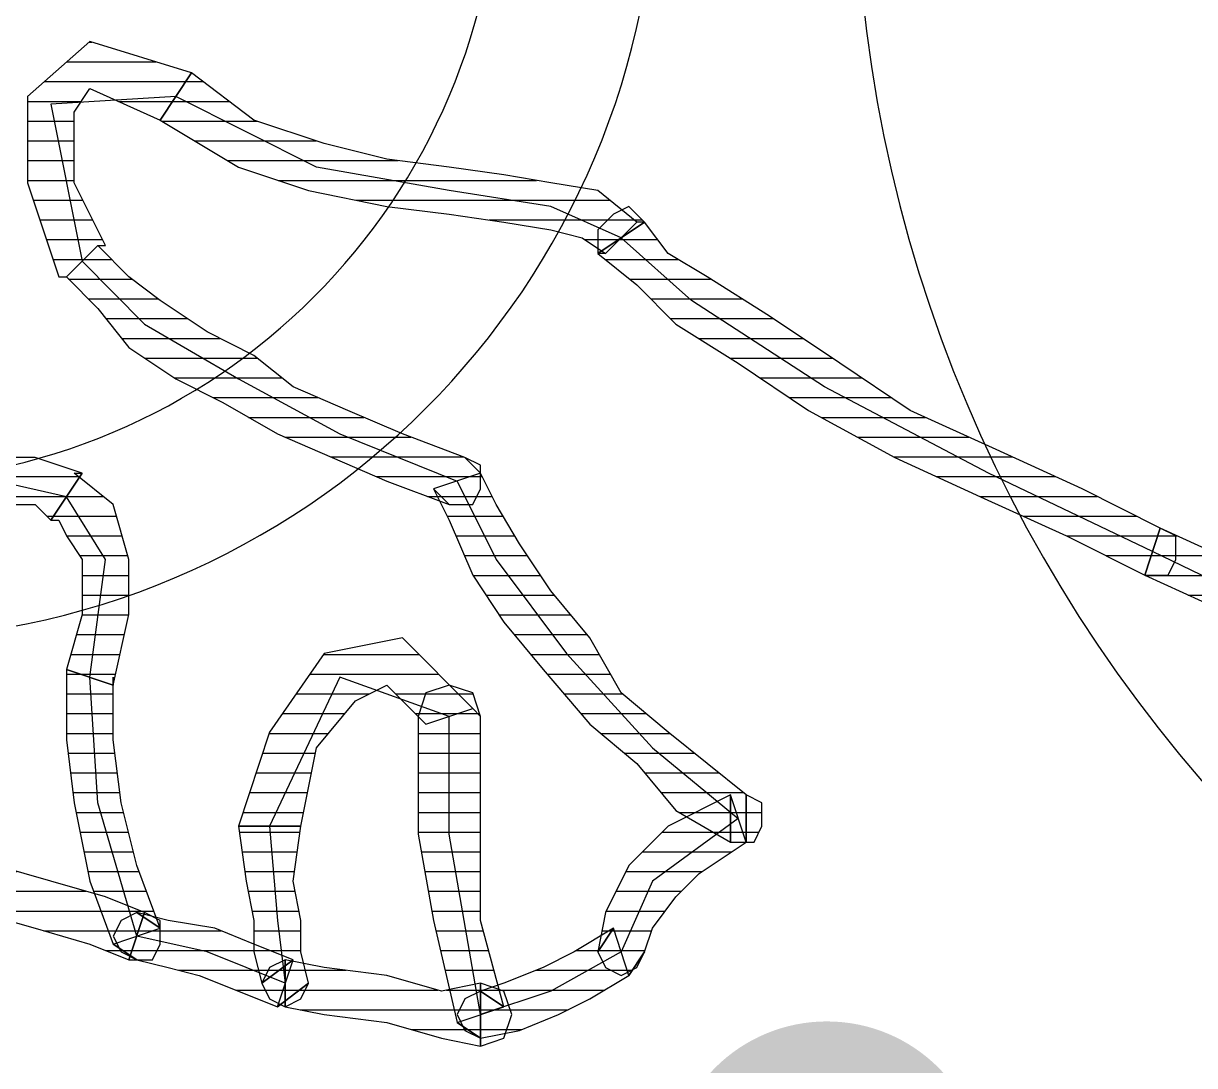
# Model space of a CAD drawing. Header units: millimetres. Extents: x 33350 to 35310, y -217097 to -211540.
# Drawn here: x 34414.41 to 34421.82, y -213996.63 to -213990.04 of the extents above; entities that cross this region are included whole.
import ezdxf

# ---------------------------------------------------------------- set-up
doc = ezdxf.new("R2010")
doc.units = ezdxf.units.MM
doc.header["$LTSCALE"] = 60
doc.header["$MEASUREMENT"] = 0
doc.layers.add('OC-Tretuar', color=70, linetype='Continuous')
pattern_1 = [(360, (-5108.51305, -673.59423), (1e-16, 0.125), [25])]

# ---------------------------------------------------------------- blocks, each defined once
blk = doc.blocks.new('bardaklık ünitesi-60x70x85-140')
at = {"layer": 'OC-Tretuar'}
h = blk.add_hatch(color=7, dxfattribs=at)
h.dxf.hatch_style = 1
h.paths.add_polyline_path([(466200.3338, -82665.4336, 0.414214), (466201.3338, -82666.4336), (466255.3338, -82666.4336, 0.414214), (466256.3338, -82665.4336, 0.414218), (466255.3337, -82664.4336), (466201.3337, -82664.4336, 0.414209)])
h.paths.add_polyline_path([(466200.3338, -82657.4336, 0.414218), (466201.3338, -82658.4336), (466255.3338, -82658.4336, 0.414209), (466256.3338, -82657.4336, 0.414214), (466255.3338, -82656.4336), (466201.3338, -82656.4336, 0.414214)])
h.paths.add_polyline_path([(466200.3338, -82649.4336, 0.414214), (466201.3338, -82650.4336), (466255.3338, -82650.4336, 0.414214), (466256.3338, -82649.4336, 0.414214), (466255.3338, -82648.4336), (466201.3338, -82648.4336, 0.414214)])
h.paths.add_polyline_path([(466200.3338, -82641.4336, 0.414214), (466201.3338, -82642.4336), (466255.3338, -82642.4336, 0.414214), (466256.3338, -82641.4336, 0.414214), (466255.3338, -82640.4336), (466201.3338, -82640.4336, 0.414214)])
h.paths.add_polyline_path([(466200.3338, -82633.4336, 0.414214), (466201.3338, -82634.4336), (466255.3338, -82634.4336, 0.414214), (466256.3338, -82633.4336, 0.414214), (466255.3338, -82632.4336), (466201.3338, -82632.4336, 0.414214)])
blk = doc.blocks.new('by')
at = {"ltscale": 30}
h = blk.add_hatch(dxfattribs=at)
h.set_pattern_fill('DC_LINES', color=256, scale=0.1, style=0)
h.set_pattern_definition(pattern_1)
edge = h.paths.add_edge_path(flags=0)
edge.add_line((6361.57, 2243.4343), (6361.8171, 2243.484))
edge.add_line((6361.8171, 2243.484), (6362.2136, 2243.5337))
edge.add_line((6362.2136, 2243.5337), (6362.5593, 2243.6331))
edge.add_line((6362.5593, 2243.6331), (6362.8064, 2243.6827))
edge.add_line((6362.8064, 2243.6827), (6362.8064, 2243.2854))
edge.add_line((6362.8064, 2243.2854), (6362.5593, 2243.335))
edge.add_line((6362.5593, 2243.335), (6362.2136, 2243.2356))
edge.add_line((6362.2136, 2243.2356), (6361.8171, 2243.186))
edge.add_line((6361.8171, 2243.186), (6361.57, 2243.1362))
h = blk.add_hatch(dxfattribs=at)
h.set_pattern_fill('DC_LINES', color=256, scale=0.1, style=0)
h.set_pattern_definition(pattern_1)
edge = h.paths.add_edge_path(flags=0)
edge.add_line((6362.6579, 2243.5337), (6362.8064, 2243.6331))
edge.add_line((6362.8064, 2243.6331), (6363.0544, 2243.5833))
edge.add_line((6363.0544, 2243.5833), (6363.3015, 2243.484))
edge.add_line((6363.3015, 2243.484), (6363.4997, 2243.3847))
edge.add_line((6363.4997, 2243.3847), (6363.7468, 2243.2356))
edge.add_line((6363.7468, 2243.2356), (6363.6482, 2242.9376))
edge.add_line((6363.6482, 2242.9376), (6363.4001, 2243.0866))
edge.add_line((6363.4001, 2243.0866), (6363.2029, 2243.186))
edge.add_line((6363.2029, 2243.186), (6362.9548, 2243.2854))
edge.add_line((6362.9548, 2243.2854), (6362.8064, 2243.335))
edge.add_line((6362.8064, 2243.335), (6362.9548, 2243.4343))
edge.add_line((6362.9548, 2243.4343), (6362.8064, 2243.335))
edge.add_line((6362.8064, 2243.335), (6362.7077, 2243.3847))
edge.add_line((6362.7077, 2243.3847), (6362.6579, 2243.484))
edge.add_line((6362.6579, 2243.484), (6362.7077, 2243.5833))
edge.add_line((6362.7077, 2243.5833), (6362.8064, 2243.6331))
h = blk.add_hatch(dxfattribs=at)
h.set_pattern_fill('DC_LINES', color=256, scale=0.1, style=0)
h.set_pattern_definition(pattern_1)
edge = h.paths.add_edge_path(flags=0)
edge.add_line((6362.4607, 2241.6461), (6362.4109, 2241.5964))
edge.add_line((6362.4109, 2241.5964), (6362.4109, 2241.8944))
edge.add_line((6362.4109, 2241.8944), (6362.4109, 2242.3415))
edge.add_line((6362.4109, 2242.3415), (6362.5095, 2242.888))
edge.add_line((6362.5095, 2242.888), (6362.6579, 2243.5337))
edge.add_line((6362.6579, 2243.5337), (6362.9548, 2243.4343))
edge.add_line((6362.9548, 2243.4343), (6362.8064, 2242.888))
edge.add_line((6362.8064, 2242.888), (6362.8064, 2242.3415))
edge.add_line((6362.8064, 2242.3415), (6362.8064, 2241.8944))
edge.add_line((6362.8064, 2241.8944), (6362.8064, 2241.5964))
edge.add_line((6362.8064, 2241.5964), (6362.7575, 2241.5468))
edge.add_line((6362.7575, 2241.5468), (6362.8064, 2241.5964))
edge.add_line((6362.8064, 2241.5964), (6362.7575, 2241.4473))
edge.add_line((6362.7575, 2241.4473), (6362.6091, 2241.3977))
edge.add_line((6362.6091, 2241.3977), (6362.4607, 2241.4473))
edge.add_line((6362.4607, 2241.4473), (6362.4109, 2241.5964))
h = blk.add_hatch(dxfattribs=at)
h.set_pattern_fill('DC_LINES', color=256, scale=0.1, style=0)
h.set_pattern_definition(pattern_1)
edge = h.paths.add_edge_path(flags=0)
edge.add_line((6360.4812, 2243.0369), (6360.6296, 2243.1362))
edge.add_line((6360.6296, 2243.1362), (6360.8279, 2243.186))
edge.add_line((6360.8279, 2243.186), (6361.0261, 2243.2356))
edge.add_line((6361.0261, 2243.2356), (6361.2732, 2243.335))
edge.add_line((6361.2732, 2243.335), (6361.5202, 2243.4343))
edge.add_line((6361.5202, 2243.4343), (6361.6198, 2243.1362))
edge.add_line((6361.6198, 2243.1362), (6361.3718, 2243.0369))
edge.add_line((6361.3718, 2243.0369), (6361.1247, 2242.9376))
edge.add_line((6361.1247, 2242.9376), (6360.8279, 2242.888))
edge.add_line((6360.8279, 2242.888), (6360.6296, 2242.8383))
edge.add_line((6360.6296, 2242.8383), (6360.778, 2242.9376))
edge.add_line((6360.778, 2242.9376), (6360.6296, 2242.8383))
edge.add_line((6360.6296, 2242.8383), (6360.531, 2242.888))
edge.add_line((6360.531, 2242.888), (6360.4812, 2242.9873))
edge.add_line((6360.4812, 2242.9873), (6360.531, 2243.0866))
edge.add_line((6360.531, 2243.0866), (6360.6296, 2243.1362))
h = blk.add_hatch(dxfattribs=at)
h.set_pattern_fill('DC_LINES', color=256, scale=0.1, style=0)
h.set_pattern_definition(pattern_1)
edge = h.paths.add_edge_path(flags=0)
edge.add_line((6361.5202, 2243.4343), (6361.7185, 2243.2854))
edge.add_line((6361.7185, 2243.2854), (6361.6687, 2243.0866))
edge.add_line((6361.6687, 2243.0866), (6361.6687, 2242.888))
edge.add_line((6361.6687, 2242.888), (6361.6198, 2242.6395))
edge.add_line((6361.6198, 2242.6395), (6361.6687, 2242.2918))
edge.add_line((6361.6687, 2242.2918), (6361.2732, 2242.2918))
edge.add_line((6361.2732, 2242.2918), (6361.323, 2242.6395))
edge.add_line((6361.323, 2242.6395), (6361.3718, 2242.888))
edge.add_line((6361.3718, 2242.888), (6361.3718, 2243.0866))
edge.add_line((6361.3718, 2243.0866), (6361.4216, 2243.2854))
edge.add_line((6361.4216, 2243.2854), (6361.6198, 2243.1362))
edge.add_line((6361.6198, 2243.1362), (6361.4216, 2243.2854))
edge.add_line((6361.4216, 2243.2854), (6361.4714, 2243.3847))
edge.add_line((6361.4714, 2243.3847), (6361.57, 2243.4343))
edge.add_line((6361.57, 2243.4343), (6361.6687, 2243.3847))
edge.add_line((6361.6687, 2243.3847), (6361.7185, 2243.2854))
h = blk.add_hatch(dxfattribs=at)
h.set_pattern_fill('DC_LINES', color=256, scale=0.1, style=0)
h.set_pattern_definition(pattern_1)
edge = h.paths.add_edge_path(flags=0)
edge.add_line((6363.7468, 2243.2356), (6363.8454, 2243.0866))
edge.add_line((6363.8454, 2243.0866), (6363.8952, 2242.9376))
edge.add_line((6363.8952, 2242.9376), (6364.0437, 2242.7389))
edge.add_line((6364.0437, 2242.7389), (6364.1921, 2242.5899))
edge.add_line((6364.1921, 2242.5899), (6364.489, 2242.3912))
edge.add_line((6364.489, 2242.3912), (6364.3904, 2242.0932))
edge.add_line((6364.3904, 2242.0932), (6363.9939, 2242.2918))
edge.add_line((6363.9939, 2242.2918), (6363.7468, 2242.5402))
edge.add_line((6363.7468, 2242.5402), (6363.5984, 2242.8383))
edge.add_line((6363.5984, 2242.8383), (6363.5486, 2243.0866))
edge.add_line((6363.5486, 2243.0866), (6363.6482, 2242.9376))
edge.add_line((6363.6482, 2242.9376), (6363.5486, 2243.0866))
edge.add_line((6363.5486, 2243.0866), (6363.5984, 2243.186))
edge.add_line((6363.5984, 2243.186), (6363.697, 2243.2356))
edge.add_line((6363.697, 2243.2356), (6363.7966, 2243.186))
edge.add_line((6363.7966, 2243.186), (6363.8454, 2243.0866))
h = blk.add_hatch(dxfattribs=at)
h.set_pattern_fill('DC_LINES', color=256, scale=0.1, style=0)
h.set_pattern_definition(pattern_1)
edge = h.paths.add_edge_path(flags=0)
edge.add_line((6367.0124, 2240.7023), (6367.5564, 2240.9506))
edge.add_line((6367.5564, 2240.9506), (6368.2488, 2241.2984))
edge.add_line((6368.2488, 2241.2984), (6368.9421, 2241.6958))
edge.add_line((6368.9421, 2241.6958), (6369.6345, 2242.0932))
edge.add_line((6369.6345, 2242.0932), (6370.278, 2242.4906))
edge.add_line((6370.278, 2242.4906), (6370.8708, 2242.8383))
edge.add_line((6370.8708, 2242.8383), (6371.3161, 2243.0866))
edge.add_line((6371.3161, 2243.0866), (6371.5642, 2243.2854))
edge.add_line((6371.5642, 2243.2854), (6371.7614, 2242.9873))
edge.add_line((6371.7614, 2242.9873), (6371.5144, 2242.7885))
edge.add_line((6371.5144, 2242.7885), (6370.9704, 2242.5402))
edge.add_line((6370.9704, 2242.5402), (6370.4753, 2242.1925))
edge.add_line((6370.4753, 2242.1925), (6369.7331, 2241.7951))
edge.add_line((6369.7331, 2241.7951), (6369.0407, 2241.3977))
edge.add_line((6369.0407, 2241.3977), (6368.3484, 2241.0003))
edge.add_line((6368.3484, 2241.0003), (6367.655, 2240.6526))
edge.add_line((6367.655, 2240.6526), (6367.1111, 2240.4043))
h = blk.add_hatch(dxfattribs=at)
h.set_pattern_fill('DC_LINES', color=256, scale=0.1, style=0)
h.set_pattern_definition(pattern_1)
edge = h.paths.add_edge_path(flags=0)
edge.add_line((6360.6794, 2242.8383), (6360.4323, 2242.7389))
edge.add_line((6360.4323, 2242.7389), (6360.0857, 2242.6395))
edge.add_line((6360.0857, 2242.6395), (6359.739, 2242.5402))
edge.add_line((6359.739, 2242.5402), (6359.2937, 2242.4409))
edge.add_line((6359.2937, 2242.4409), (6358.8982, 2242.3415))
edge.add_line((6358.8982, 2242.3415), (6358.5525, 2242.2918))
edge.add_line((6358.5525, 2242.2918), (6358.2058, 2242.2422))
edge.add_line((6358.2058, 2242.2422), (6357.9089, 2242.1925))
edge.add_line((6357.9089, 2242.1925), (6357.9089, 2242.5899))
edge.add_line((6357.9089, 2242.5899), (6358.2058, 2242.5402))
edge.add_line((6358.2058, 2242.5402), (6358.5525, 2242.5899))
edge.add_line((6358.5525, 2242.5899), (6358.8982, 2242.6395))
edge.add_line((6358.8982, 2242.6395), (6359.2937, 2242.7389))
edge.add_line((6359.2937, 2242.7389), (6359.6404, 2242.8383))
edge.add_line((6359.6404, 2242.8383), (6359.987, 2242.9376))
edge.add_line((6359.987, 2242.9376), (6360.3327, 2243.0369))
edge.add_line((6360.3327, 2243.0369), (6360.5808, 2243.1362))
h = blk.add_hatch(dxfattribs=at)
h.set_pattern_fill('DC_LINES', color=256, scale=0.1, style=0)
h.set_pattern_definition(pattern_1)
edge = h.paths.add_edge_path(flags=0)
edge.add_line((6360.1843, 2241.2984), (6360.1843, 2241.348))
edge.add_line((6360.1843, 2241.348), (6360.1843, 2241.7454))
edge.add_line((6360.1843, 2241.7454), (6360.2341, 2242.1428))
edge.add_line((6360.2341, 2242.1428), (6360.3327, 2242.6395))
edge.add_line((6360.3327, 2242.6395), (6360.4812, 2243.0369))
edge.add_line((6360.4812, 2243.0369), (6360.778, 2242.9376))
edge.add_line((6360.778, 2242.9376), (6360.6296, 2242.5402))
edge.add_line((6360.6296, 2242.5402), (6360.531, 2242.1428))
edge.add_line((6360.531, 2242.1428), (6360.4812, 2241.7454))
edge.add_line((6360.4812, 2241.7454), (6360.4812, 2241.348))
edge.add_line((6360.4812, 2241.348), (6360.4812, 2241.3977))
h = blk.add_hatch(dxfattribs=at)
h.set_pattern_fill('DC_LINES', color=256, scale=0.1, style=0)
h.set_pattern_definition(pattern_1)
edge = h.paths.add_edge_path(flags=0)
edge.add_line((6364.489, 2242.3912), (6364.489, 2242.0932))
edge.add_line((6364.489, 2242.0932), (6364.2419, 2241.8944))
edge.add_line((6364.2419, 2241.8944), (6363.9939, 2241.6958))
edge.add_line((6363.9939, 2241.6958), (6363.697, 2241.4473))
edge.add_line((6363.697, 2241.4473), (6363.4997, 2241.0997))
edge.add_line((6363.4997, 2241.0997), (6363.2517, 2240.8016))
edge.add_line((6363.2517, 2240.8016), (6363.0544, 2240.5036))
edge.add_line((6363.0544, 2240.5036), (6362.906, 2240.2552))
edge.add_line((6362.906, 2240.2552), (6362.8064, 2240.0565))
edge.add_line((6362.8064, 2240.0565), (6362.5095, 2240.1558))
edge.add_line((6362.5095, 2240.1558), (6362.6091, 2240.3546))
edge.add_line((6362.6091, 2240.3546), (6362.7575, 2240.7023))
edge.add_line((6362.7575, 2240.7023), (6362.9548, 2241.0003))
edge.add_line((6362.9548, 2241.0003), (6363.2029, 2241.2984))
edge.add_line((6363.2029, 2241.2984), (6363.4997, 2241.6461))
edge.add_line((6363.4997, 2241.6461), (6363.7966, 2241.8944))
edge.add_line((6363.7966, 2241.8944), (6364.0437, 2242.1925))
edge.add_line((6364.0437, 2242.1925), (6364.3904, 2242.3912))
edge.add_line((6364.3904, 2242.3912), (6364.3904, 2242.0932))
edge.add_line((6364.3904, 2242.0932), (6364.3904, 2242.3912))
edge.add_line((6364.3904, 2242.3912), (6364.5388, 2242.3912))
edge.add_line((6364.5388, 2242.3912), (6364.5876, 2242.2918))
edge.add_line((6364.5876, 2242.2918), (6364.5876, 2242.1428))
edge.add_line((6364.5876, 2242.1428), (6364.489, 2242.0932))
h = blk.add_hatch(dxfattribs=at)
h.set_pattern_fill('DC_LINES', color=256, scale=0.1, style=0)
h.set_pattern_definition(pattern_1)
edge = h.paths.add_edge_path(flags=0)
edge.add_line((6361.6687, 2242.2918), (6361.7683, 2241.7951))
edge.add_line((6361.7683, 2241.7951), (6362.0154, 2241.497))
edge.add_line((6362.0154, 2241.497), (6362.2136, 2241.3977))
edge.add_line((6362.2136, 2241.3977), (6362.4607, 2241.6461))
edge.add_line((6362.4607, 2241.6461), (6362.7575, 2241.5468))
edge.add_line((6362.7575, 2241.5468), (6362.3122, 2241.0997))
edge.add_line((6362.3122, 2241.0997), (6361.8171, 2241.199))
edge.add_line((6361.8171, 2241.199), (6361.4714, 2241.6958))
edge.add_line((6361.4714, 2241.6958), (6361.2732, 2242.2918))
h = blk.add_hatch(dxfattribs=at)
h.set_pattern_fill('DC_LINES', color=256, scale=0.1, style=0)
h.set_pattern_definition(pattern_1)
edge = h.paths.add_edge_path(flags=0)
edge.add_line((6360.0857, 2240.3546), (6360.1355, 2240.3546))
edge.add_line((6360.1355, 2240.3546), (6360.1843, 2240.4539))
edge.add_line((6360.1843, 2240.4539), (6360.2839, 2240.6029))
edge.add_line((6360.2839, 2240.6029), (6360.2839, 2240.9506))
edge.add_line((6360.2839, 2240.9506), (6360.1843, 2241.2984))
edge.add_line((6360.1843, 2241.2984), (6360.4812, 2241.3977))
edge.add_line((6360.4812, 2241.3977), (6360.5808, 2240.9506))
edge.add_line((6360.5808, 2240.9506), (6360.5808, 2240.6029))
edge.add_line((6360.5808, 2240.6029), (6360.4812, 2240.2552))
edge.add_line((6360.4812, 2240.2552), (6360.2341, 2240.0565))
edge.add_line((6360.2341, 2240.0565), (6360.2839, 2240.0565))
h = blk.add_hatch(dxfattribs=at)
h.set_pattern_fill('DC_LINES', color=256, scale=0.1, style=0)
h.set_pattern_definition(pattern_1)
edge = h.paths.add_edge_path(flags=0)
edge.add_line((6363.5984, 2238.6656), (6363.5486, 2238.6656))
edge.add_line((6363.5486, 2238.6656), (6363.7966, 2238.8643))
edge.add_line((6363.7966, 2238.8643), (6364.0437, 2239.1127))
edge.add_line((6364.0437, 2239.1127), (6364.4392, 2239.361))
edge.add_line((6364.4392, 2239.361), (6364.8845, 2239.6591))
edge.add_line((6364.8845, 2239.6591), (6365.4294, 2239.9572))
edge.add_line((6365.4294, 2239.9572), (6365.9734, 2240.2055))
edge.add_line((6365.9734, 2240.2055), (6366.5173, 2240.4539))
edge.add_line((6366.5173, 2240.4539), (6367.0124, 2240.7023))
edge.add_line((6367.0124, 2240.7023), (6367.1111, 2240.4043))
edge.add_line((6367.1111, 2240.4043), (6366.6169, 2240.1558))
edge.add_line((6366.6169, 2240.1558), (6366.072, 2239.9075))
edge.add_line((6366.072, 2239.9075), (6365.528, 2239.6591))
edge.add_line((6365.528, 2239.6591), (6365.0827, 2239.361))
edge.add_line((6365.0827, 2239.361), (6364.6374, 2239.063))
edge.add_line((6364.6374, 2239.063), (6364.2419, 2238.8147))
edge.add_line((6364.2419, 2238.8147), (6363.9939, 2238.6656))
edge.add_line((6363.9939, 2238.6656), (6363.8454, 2238.4669))
edge.add_line((6363.8454, 2238.4669), (6363.7966, 2238.4669))
h = blk.add_hatch(dxfattribs=at)
h.set_pattern_fill('DC_LINES', color=256, scale=0.1, style=0)
h.set_pattern_definition(pattern_1)
edge = h.paths.add_edge_path(flags=0)
edge.add_line((6367.1111, 2240.4043), (6366.6169, 2240.1558))
edge.add_line((6366.6169, 2240.1558), (6366.072, 2239.9075))
edge.add_line((6366.072, 2239.9075), (6365.528, 2239.6591))
edge.add_line((6365.528, 2239.6591), (6365.0827, 2239.361))
edge.add_line((6365.0827, 2239.361), (6364.6374, 2239.063))
edge.add_line((6364.6374, 2239.063), (6364.2419, 2238.8147))
edge.add_line((6364.2419, 2238.8147), (6363.9939, 2238.6656))
edge.add_line((6363.9939, 2238.6656), (6363.8454, 2238.4669))
edge.add_line((6363.8454, 2238.4669), (6363.5486, 2238.6656))
edge.add_line((6363.5486, 2238.6656), (6363.7966, 2238.8643))
edge.add_line((6363.7966, 2238.8643), (6364.0437, 2239.1127))
edge.add_line((6364.0437, 2239.1127), (6364.4392, 2239.361))
edge.add_line((6364.4392, 2239.361), (6364.8845, 2239.6591))
edge.add_line((6364.8845, 2239.6591), (6365.4294, 2239.9572))
edge.add_line((6365.4294, 2239.9572), (6365.9734, 2240.2055))
edge.add_line((6365.9734, 2240.2055), (6366.5173, 2240.4539))
edge.add_line((6366.5173, 2240.4539), (6367.0124, 2240.7023))
h = blk.add_hatch(dxfattribs=at)
h.set_pattern_fill('DC_LINES', color=256, scale=0.1, style=0)
h.set_pattern_definition(pattern_1)
edge = h.paths.add_edge_path(flags=0)
edge.add_line((6359.4421, 2240.5036), (6359.5905, 2240.3546))
edge.add_line((6359.5905, 2240.3546), (6359.739, 2240.2552))
edge.add_line((6359.739, 2240.2552), (6359.987, 2240.2552))
edge.add_line((6359.987, 2240.2552), (6360.0857, 2240.3546))
edge.add_line((6360.0857, 2240.3546), (6360.2839, 2240.0565))
edge.add_line((6360.2839, 2240.0565), (6359.987, 2239.9572))
edge.add_line((6359.987, 2239.9572), (6359.739, 2239.9572))
edge.add_line((6359.739, 2239.9572), (6359.3933, 2240.0565))
edge.add_line((6359.3933, 2240.0565), (6359.1452, 2240.4043))
h = blk.add_hatch(dxfattribs=at)
h.set_pattern_fill('DC_LINES', color=256, scale=0.1, style=0)
h.set_pattern_definition(pattern_1)
edge = h.paths.add_edge_path(flags=0)
edge.add_line((6362.8064, 2240.0565), (6362.7077, 2239.9572))
edge.add_line((6362.7077, 2239.9572), (6362.3122, 2239.8081))
edge.add_line((6362.3122, 2239.8081), (6361.9655, 2239.6591))
edge.add_line((6361.9655, 2239.6591), (6361.6198, 2239.5101))
edge.add_line((6361.6198, 2239.5101), (6361.3718, 2239.3114))
edge.add_line((6361.3718, 2239.3114), (6361.0749, 2239.1624))
edge.add_line((6361.0749, 2239.1624), (6360.778, 2238.9637))
edge.add_line((6360.778, 2238.9637), (6360.5808, 2238.8147))
edge.add_line((6360.5808, 2238.8147), (6360.3825, 2238.616))
edge.add_line((6360.3825, 2238.616), (6360.1843, 2238.8147))
edge.add_line((6360.1843, 2238.8147), (6360.3825, 2239.0133))
edge.add_line((6360.3825, 2239.0133), (6360.5808, 2239.2617))
edge.add_line((6360.5808, 2239.2617), (6360.8777, 2239.4604))
edge.add_line((6360.8777, 2239.4604), (6361.1745, 2239.6095))
edge.add_line((6361.1745, 2239.6095), (6361.5202, 2239.8081))
edge.add_line((6361.5202, 2239.8081), (6361.8669, 2239.9572))
edge.add_line((6361.8669, 2239.9572), (6362.2136, 2240.1062))
edge.add_line((6362.2136, 2240.1062), (6362.6091, 2240.2552))
edge.add_line((6362.6091, 2240.2552), (6362.5095, 2240.1558))
edge.add_line((6362.5095, 2240.1558), (6362.6091, 2240.2552))
edge.add_line((6362.6091, 2240.2552), (6362.7575, 2240.2552))
edge.add_line((6362.7575, 2240.2552), (6362.8064, 2240.1558))
edge.add_line((6362.8064, 2240.1558), (6362.8064, 2240.0069))
edge.add_line((6362.8064, 2240.0069), (6362.7077, 2239.9572))
h = blk.add_hatch(dxfattribs=at)
h.set_pattern_fill('DC_LINES', color=256, scale=0.1, style=0)
h.set_pattern_definition(pattern_1)
edge = h.paths.add_edge_path(flags=0)
edge.add_line((6360.3825, 2238.616), (6360.4323, 2238.616))
edge.add_line((6360.4323, 2238.616), (6360.2341, 2238.2185))
edge.add_line((6360.2341, 2238.2185), (6360.2341, 2237.7714))
edge.add_line((6360.2341, 2237.7714), (6360.3327, 2237.6225))
edge.add_line((6360.3327, 2237.6225), (6360.778, 2237.8212))
edge.add_line((6360.778, 2237.8212), (6360.9763, 2237.5231))
edge.add_line((6360.9763, 2237.5231), (6360.3327, 2237.3244))
edge.add_line((6360.3327, 2237.3244), (6359.9372, 2237.6722))
edge.add_line((6359.9372, 2237.6722), (6359.9372, 2238.2185))
edge.add_line((6359.9372, 2238.2185), (6360.1355, 2238.8147))
edge.add_line((6360.1355, 2238.8147), (6360.1843, 2238.8147))
h = blk.add_hatch(dxfattribs=at)
h.set_pattern_fill('DC_LINES', color=256, scale=0.1, style=0)
h.set_pattern_definition(pattern_1)
edge = h.paths.add_edge_path(flags=0)
edge.add_line((6360.778, 2237.8212), (6361.2732, 2238.1192))
edge.add_line((6361.2732, 2238.1192), (6361.7185, 2238.2682))
edge.add_line((6361.7185, 2238.2682), (6362.2136, 2238.3676))
edge.add_line((6362.2136, 2238.3676), (6362.6091, 2238.4173))
edge.add_line((6362.6091, 2238.4173), (6362.9548, 2238.4669))
edge.add_line((6362.9548, 2238.4669), (6363.2517, 2238.5166))
edge.add_line((6363.2517, 2238.5166), (6363.4499, 2238.5662))
edge.add_line((6363.4499, 2238.5662), (6363.5984, 2238.6656))
edge.add_line((6363.5984, 2238.6656), (6363.7966, 2238.4669))
edge.add_line((6363.7966, 2238.4669), (6363.5486, 2238.2682))
edge.add_line((6363.5486, 2238.2682), (6363.2517, 2238.2185))
edge.add_line((6363.2517, 2238.2185), (6362.9548, 2238.1689))
edge.add_line((6362.9548, 2238.1689), (6362.6091, 2238.1192))
edge.add_line((6362.6091, 2238.1192), (6362.2136, 2238.0695))
edge.add_line((6362.2136, 2238.0695), (6361.8171, 2237.9702))
edge.add_line((6361.8171, 2237.9702), (6361.3718, 2237.8212))
edge.add_line((6361.3718, 2237.8212), (6360.9763, 2237.5231))
h = blk.add_hatch(dxfattribs=at)
h.set_pattern_fill('DC_LINES', color=256, scale=0.1, style=0)
h.set_pattern_definition(pattern_1)
edge = h.paths.add_edge_path(flags=0)
edge.add_line((6363.8454, 2238.4669), (6363.7468, 2238.3676))
edge.add_line((6363.7468, 2238.3676), (6363.6482, 2238.4173))
edge.add_line((6363.6482, 2238.4173), (6363.5486, 2238.5166))
edge.add_line((6363.5486, 2238.5166), (6363.5486, 2238.6656))
for p, q in [((6362.5593, 2243.6331, -4.5045), (6362.8064, 2243.6827, -4.5045)), ((6362.8064, 2243.6827, -4.5045), (6362.8064, 2243.2854, -4.5045)), ((6362.8064, 2243.6827, -4.5045), (6362.9548, 2243.6331, -4.5045)), ((6362.8064, 2243.2854, -4.5045), (6362.8064, 2243.6827, -4.5045)), ((6362.8064, 2243.6827, -4.5045), (6362.8064, 2243.6827, -4.5045)), ((6362.2136, 2243.5337, -4.5045), (6362.5593, 2243.6331, -4.5045)), ((6362.6579, 2243.5337, -4.5045), (6362.8064, 2243.6331, -4.5045)), ((6362.8064, 2243.6331, -4.5045), (6362.6579, 2243.5337, -4.5045)), ((6362.7077, 2243.5833, -4.5045), (6362.8064, 2243.6331, -4.5045)), ((6362.8064, 2243.6331, -4.5045), (6363.0544, 2243.5833, -4.5045)), ((6362.9548, 2243.6331, -4.5045), (6363.0046, 2243.484, -4.5045)), ((6361.8171, 2243.484, -4.5045), (6362.2136, 2243.5337, -4.5045)), ((6362.5095, 2242.888, -4.5045), (6362.6579, 2243.5337, -4.5045)), ((6362.6579, 2243.484, -4.5045), (6362.7077, 2243.5833, -4.5045)), ((6362.6579, 2243.5337, -4.5045), (6362.9548, 2243.4343, -4.5045)), ((6362.6579, 2243.5337, -4.5045), (6362.6579, 2243.5337, -4.5045)), ((6363.0544, 2243.5833, -4.5045), (6363.3015, 2243.484, -4.5045)), ((6361.57, 2243.4343, -4.5045), (6361.8171, 2243.484, -4.5045)), ((6362.8064, 2243.484, -4.5045), (6362.6091, 2242.3415, -4.5045)), ((6362.7077, 2243.3847, -4.5045), (6362.6579, 2243.484, -4.5045)), ((6363.2517, 2243.335, -4.5045), (6362.8064, 2243.484, -4.5045)), ((6363.0046, 2243.484, -4.5045), (6362.9548, 2243.335, -4.5045)), ((6363.3015, 2243.484, -4.5045), (6363.4997, 2243.3847, -4.5045)), ((6361.2732, 2243.335, -4.5045), (6361.5202, 2243.4343, -4.5045)), ((6361.4216, 2243.2854, -4.5045), (6361.4714, 2243.3847, -4.5045)), ((6361.4216, 2243.2854, -4.5045), (6361.4714, 2243.3847, -4.5045)), ((6361.4714, 2243.3847, -4.5045), (6361.57, 2243.4343, -4.5045)), ((6361.4714, 2243.3847, -4.5045), (6361.57, 2243.4343, -4.5045)), ((6361.5202, 2243.4343, -4.5045), (6361.7185, 2243.2854, -4.5045)), ((6361.7185, 2243.2854, -4.5045), (6361.5202, 2243.4343, -4.5045)), ((6361.5202, 2243.4343, -4.5045), (6361.5202, 2243.4343, -4.5045)), ((6361.5202, 2243.4343, -4.5045), (6361.6198, 2243.1362, -4.5045)), ((6361.57, 2243.4343, -4.5045), (6361.6687, 2243.3847, -4.5045)), ((6361.57, 2243.1362, -4.5045), (6361.57, 2243.4343, -4.5045)), ((6361.57, 2243.4343, -4.5045), (6361.57, 2243.4343, -4.5045)), ((6361.57, 2243.4343, -4.5045), (6361.57, 2243.1362, -4.5045)), ((6361.6687, 2243.3847, -4.5045), (6361.7185, 2243.2854, -4.5045)), ((6362.8064, 2243.335, -4.5045), (6362.7077, 2243.3847, -4.5045)), ((6362.9548, 2243.4343, -4.5045), (6362.8064, 2242.888, -4.5045)), ((6362.8064, 2243.335, -4.5045), (6362.9548, 2243.4343, -4.5045)), ((6362.9548, 2243.4343, -4.5045), (6362.8064, 2243.335, -4.5045)), ((6363.4997, 2243.3847, -4.5045), (6363.7468, 2243.2356, -4.5045)), ((6361.0261, 2243.2356, -4.5045), (6361.2732, 2243.335, -4.5045)), ((6362.5593, 2243.335, -4.5045), (6362.2136, 2243.2356, -4.5045)), ((6362.8064, 2243.2854, -4.5045), (6362.5593, 2243.335, -4.5045)), ((6362.9548, 2243.2854, -4.5045), (6362.8064, 2243.335, -4.5045)), ((6362.9548, 2243.335, -4.5045), (6362.8064, 2243.2854, -4.5045)), ((6363.697, 2243.0866, -4.5045), (6363.2517, 2243.335, -4.5045)), ((6360.8279, 2243.186, -4.5045), (6361.0261, 2243.2356, -4.5045)), ((6361.57, 2243.2854, -4.5045), (6361.0749, 2243.0866, -4.5045)), ((6361.3718, 2243.0866, -4.5045), (6361.4216, 2243.2854, -4.5045)), ((6361.4216, 2243.2854, -4.5045), (6361.6198, 2243.1362, -4.5045)), ((6361.6198, 2243.1362, -4.5045), (6361.4216, 2243.2854, -4.5045)), ((6361.4714, 2243.186, -4.5045), (6361.4216, 2243.2854, -4.5045)), ((6361.5202, 2242.888, -4.5045), (6361.57, 2243.2854, -4.5045)), ((6361.57, 2243.2854, -4.5045), (6361.57, 2243.2854, -4.5045)), ((6361.7185, 2243.2854, -4.5045), (6361.6687, 2243.0866, -4.5045)), ((6362.2136, 2243.2356, -4.5045), (6361.8171, 2243.186, -4.5045)), ((6363.2029, 2243.186, -4.5045), (6362.9548, 2243.2854, -4.5045)), ((6363.5984, 2243.186, -4.5045), (6363.697, 2243.2356, -4.5045)), ((6363.7468, 2243.2356, -4.5045), (6363.6482, 2242.9376, -4.5045)), ((6363.697, 2243.2356, -4.5045), (6363.7966, 2243.186, -4.5045)), ((6363.7468, 2243.2356, -4.5045), (6363.8454, 2243.0866, -4.5045)), ((6363.8454, 2243.0866, -4.5045), (6363.7468, 2243.2356, -4.5045)), ((6363.7468, 2243.2356, -4.5045), (6363.7468, 2243.2356, -4.5045)), ((6360.6296, 2243.1362, -4.5045), (6360.8279, 2243.186, -4.5045)), ((6361.57, 2243.1362, -4.5045), (6361.4714, 2243.186, -4.5045)), ((6361.8171, 2243.186, -4.5045), (6361.57, 2243.1362, -4.5045)), ((6363.4001, 2243.0866, -4.5045), (6363.2029, 2243.186, -4.5045)), ((6363.5486, 2243.0866, -4.5045), (6363.5984, 2243.186, -4.5045)), ((6363.7966, 2243.186, -4.5045), (6363.8454, 2243.0866, -4.5045)), ((6360.3327, 2243.0369, -4.5045), (6360.5808, 2243.1362, -4.5045)), ((6360.4812, 2243.0369, -4.5045), (6360.6296, 2243.1362, -4.5045)), ((6360.6296, 2243.1362, -4.5045), (6360.4812, 2243.0369, -4.5045)), ((6360.4812, 2242.9873, -4.5045), (6360.531, 2243.0866, -4.5045)), ((6360.531, 2243.0866, -4.5045), (6360.6296, 2243.1362, -4.5045)), ((6360.5808, 2243.1362, -4.5045), (6360.7292, 2243.1362, -4.5045)), ((6360.6794, 2242.8383, -4.5045), (6360.5808, 2243.1362, -4.5045)), ((6360.5808, 2243.1362, -4.5045), (6360.5808, 2243.1362, -4.5045)), ((6360.5808, 2243.1362, -4.5045), (6360.6794, 2242.8383, -4.5045)), ((6361.0749, 2243.0866, -4.5045), (6360.6296, 2242.9873, -4.5045)), ((6360.7292, 2243.1362, -4.5045), (6360.778, 2243.0369, -4.5045)), ((6361.6198, 2243.1362, -4.5045), (6361.3718, 2243.0369, -4.5045)), ((6361.3718, 2242.888, -4.5045), (6361.3718, 2243.0866, -4.5045)), ((6361.57, 2243.1362, -4.5045), (6361.57, 2243.1362, -4.5045)), ((6361.6687, 2243.0866, -4.5045), (6361.6687, 2242.888, -4.5045)), ((6363.6482, 2242.9376, -4.5045), (6363.4001, 2243.0866, -4.5045)), ((6363.5984, 2242.8383, -4.5045), (6363.5486, 2243.0866, -4.5045)), ((6363.5486, 2243.0866, -4.5045), (6363.6482, 2242.9376, -4.5045)), ((6363.6482, 2242.9376, -4.5045), (6363.5486, 2243.0866, -4.5045)), ((6363.8952, 2242.6395, -4.5045), (6363.697, 2243.0866, -4.5045)), ((6363.8454, 2243.0866, -4.5045), (6363.8952, 2242.9376, -4.5045)), ((6359.987, 2242.9376, -4.5045), (6360.3327, 2243.0369, -4.5045)), ((6360.3327, 2242.6395, -4.5045), (6360.4812, 2243.0369, -4.5045)), ((6360.4812, 2243.0369, -4.5045), (6360.778, 2242.9376, -4.5045)), ((6360.4812, 2243.0369, -4.5045), (6360.4812, 2243.0369, -4.5045)), ((6360.778, 2243.0369, -4.5045), (6360.778, 2242.888, -4.5045)), ((6361.3718, 2243.0369, -4.5045), (6361.1247, 2242.9376, -4.5045)), ((6359.6404, 2242.8383, -4.5045), (6359.987, 2242.9376, -4.5045)), ((6360.6296, 2242.9873, -4.5045), (6360.3825, 2242.1428, -4.5045)), ((6360.531, 2242.888, -4.5045), (6360.4812, 2242.9873, -4.5045)), ((6360.778, 2242.9376, -4.5045), (6360.6296, 2242.5402, -4.5045)), ((6360.6296, 2242.8383, -4.5045), (6360.778, 2242.9376, -4.5045)), ((6360.778, 2242.9376, -4.5045), (6360.6296, 2242.8383, -4.5045)), ((6361.1247, 2242.9376, -4.5045), (6360.8279, 2242.888, -4.5045)), ((6363.8952, 2242.9376, -4.5045), (6364.0437, 2242.7389, -4.5045)), ((6360.6296, 2242.8383, -4.5045), (6360.531, 2242.888, -4.5045)), ((6360.8279, 2242.888, -4.5045), (6360.6296, 2242.8383, -4.5045)), ((6360.778, 2242.888, -4.5045), (6360.6794, 2242.8383, -4.5045)), ((6361.323, 2242.6395, -4.5045), (6361.3718, 2242.888, -4.5045)), ((6361.4714, 2242.2918, -4.5045), (6361.5202, 2242.888, -4.5045)), ((6361.6687, 2242.888, -4.5045), (6361.6198, 2242.6395, -4.5045)), ((6362.4109, 2242.3415, -4.5045), (6362.5095, 2242.888, -4.5045)), ((6362.8064, 2242.888, -4.5045), (6362.8064, 2242.3415, -4.5045)), ((6360.6794, 2242.8383, -4.5045), (6360.4323, 2242.7389, -4.5045)), ((6360.6794, 2242.8383, -4.5045), (6360.6794, 2242.8383, -4.5045)), ((6363.7468, 2242.5402, -4.5045), (6363.5984, 2242.8383, -4.5045)), ((6360.4323, 2242.7389, -4.5045), (6360.0857, 2242.6395, -4.5045)), ((6364.0437, 2242.7389, -4.5045), (6364.1921, 2242.5899, -4.5045)), ((6360.0857, 2242.6395, -4.5045), (6359.739, 2242.5402, -4.5045)), ((6360.2341, 2242.1428, -4.5045), (6360.3327, 2242.6395, -4.5045)), ((6361.2732, 2242.2918, -4.5045), (6361.323, 2242.6395, -4.5045)), ((6361.6198, 2242.6395, -4.5045), (6361.6687, 2242.2918, -4.5045)), ((6364.4392, 2242.2422, -4.5045), (6363.8952, 2242.6395, -4.5045)), ((6364.1921, 2242.5899, -4.5045), (6364.489, 2242.3912, -4.5045)), ((6360.6296, 2242.5402, -4.5045), (6360.531, 2242.1428, -4.5045)), ((6363.9939, 2242.2918, -4.5045), (6363.7468, 2242.5402, -4.5045)), ((6362.4109, 2241.8944, -4.5045), (6362.4109, 2242.3415, -4.5045)), ((6362.6091, 2242.3415, -4.5045), (6362.6091, 2241.5964, -4.5045)), ((6362.8064, 2242.3415, -4.5045), (6362.8064, 2241.8944, -4.5045)), ((6364.0437, 2242.1925, -4.5045), (6364.3904, 2242.3912, -4.5045)), ((6364.3904, 2242.3912, -4.5045), (6364.3904, 2242.0932, -4.5045)), ((6364.3904, 2242.0932, -4.5045), (6364.3904, 2242.3912, -4.5045)), ((6364.3904, 2242.3912, -4.5045), (6364.5388, 2242.3912, -4.5045)), ((6364.489, 2242.3912, -4.5045), (6364.3904, 2242.0932, -4.5045)), ((6364.489, 2242.3912, -4.5045), (6364.489, 2242.0932, -4.5045)), ((6364.489, 2242.0932, -4.5045), (6364.489, 2242.3912, -4.5045)), ((6364.489, 2242.3912, -4.5045), (6364.489, 2242.3912, -4.5045)), ((6364.5388, 2242.3912, -4.5045), (6364.5876, 2242.2918, -4.5045)), ((6361.4714, 2241.6958, -4.5045), (6361.2732, 2242.2918, -4.5045)), ((6361.2732, 2242.2918, -4.5045), (6361.2732, 2242.2918, -4.5045)), ((6361.2732, 2242.2918, -4.5045), (6361.6687, 2242.2918, -4.5045)), ((6361.6687, 2242.2918, -4.5045), (6361.2732, 2242.2918, -4.5045)), ((6361.9167, 2241.348, -4.5045), (6361.4714, 2242.2918, -4.5045)), ((6361.6687, 2242.2918, -4.5045), (6361.6687, 2242.2918, -4.5045)), ((6361.6687, 2242.2918, -4.5045), (6361.7683, 2241.7951, -4.5045)), ((6361.6687, 2242.2918, -4.5045), (6361.6687, 2242.2918, -4.5045)), ((6364.3904, 2242.0932, -4.5045), (6363.9939, 2242.2918, -4.5045)), ((6364.5876, 2242.2918, -4.5045), (6364.5876, 2242.1428, -4.5045)), ((6363.8952, 2241.7951, -4.5045), (6364.4392, 2242.2422, -4.5045)), ((6360.1843, 2241.7454, -4.5045), (6360.2341, 2242.1428, -4.5045)), ((6360.3825, 2242.1428, -4.5045), (6360.3327, 2241.348, -4.5045)), ((6360.531, 2242.1428, -4.5045), (6360.4812, 2241.7454, -4.5045)), ((6363.7966, 2241.8944, -4.5045), (6364.0437, 2242.1925, -4.5045)), ((6364.5876, 2242.1428, -4.5045), (6364.489, 2242.0932, -4.5045)), ((6364.489, 2242.0932, -4.5045), (6364.2419, 2241.8944, -4.5045)), ((6362.4109, 2241.5964, -4.5045), (6362.4109, 2241.8944, -4.5045)), ((6362.8064, 2241.8944, -4.5045), (6362.8064, 2241.5964, -4.5045)), ((6363.4997, 2241.6461, -4.5045), (6363.7966, 2241.8944, -4.5045)), ((6364.2419, 2241.8944, -4.5045), (6363.9939, 2241.6958, -4.5045)), ((6361.7683, 2241.7951, -4.5045), (6362.0154, 2241.497, -4.5045)), ((6363.3513, 2241.199, -4.5045), (6363.8952, 2241.7951, -4.5045)), ((6360.1843, 2241.348, -4.5045), (6360.1843, 2241.7454, -4.5045)), ((6360.4812, 2241.7454, -4.5045), (6360.4812, 2241.348, -4.5045)), ((6361.8171, 2241.199, -4.5045), (6361.4714, 2241.6958, -4.5045)), ((6363.9939, 2241.6958, -4.5045), (6363.697, 2241.4473, -4.5045)), ((6362.2136, 2241.3977, -4.5045), (6362.4607, 2241.6461, -4.5045)), ((6362.4607, 2241.6461, -4.5045), (6362.4109, 2241.5964, -4.5045)), ((6362.4109, 2241.5964, -4.5045), (6362.4607, 2241.6461, -4.5045)), ((6362.4607, 2241.6461, -4.5045), (6362.7575, 2241.5468, -4.5045)), ((6362.4607, 2241.6461, -4.5045), (6362.4607, 2241.6461, -4.5045)), ((6363.2029, 2241.2984, -4.5045), (6363.4997, 2241.6461, -4.5045)), ((6362.6091, 2241.5964, -4.5045), (6361.9167, 2241.348, -4.5045)), ((6362.7575, 2241.5468, -4.5045), (6362.3122, 2241.0997, -4.5045)), ((6362.4607, 2241.4473, -4.5045), (6362.4109, 2241.5964, -4.5045)), ((6362.8064, 2241.5964, -4.5045), (6362.7575, 2241.5468, -4.5045)), ((6362.7575, 2241.5468, -4.5045), (6362.8064, 2241.5964, -4.5045)), ((6362.8064, 2241.5964, -4.5045), (6362.7575, 2241.4473, -4.5045)), ((6362.0154, 2241.497, -4.5045), (6362.2136, 2241.3977, -4.5045)), ((6360.4812, 2241.3977, -4.5045), (6360.1843, 2241.2984, -4.5045)), ((6360.1843, 2241.2984, -4.5045), (6360.4812, 2241.3977, -4.5045)), ((6360.4812, 2241.348, -4.5045), (6360.4812, 2241.3977, -4.5045)), ((6360.4812, 2241.3977, -4.5045), (6360.5808, 2240.9506, -4.5045)), ((6362.6091, 2241.3977, -4.5045), (6362.4607, 2241.4473, -4.5045)), ((6362.7575, 2241.4473, -4.5045), (6362.6091, 2241.3977, -4.5045)), ((6363.697, 2241.4473, -4.5045), (6363.4997, 2241.0997, -4.5045)), ((6360.1843, 2241.2984, -4.5045), (6360.1843, 2241.348, -4.5045)), ((6360.3327, 2241.348, -4.5045), (6360.4323, 2240.6029, -4.5045)), ((6360.1843, 2241.2984, -4.5045), (6360.1843, 2241.2984, -4.5045)), ((6360.2839, 2240.9506, -4.5045), (6360.1843, 2241.2984, -4.5045)), ((6362.9548, 2241.0003, -4.5045), (6363.2029, 2241.2984, -4.5045)), ((6362.3122, 2241.0997, -4.5045), (6361.8171, 2241.199, -4.5045)), ((6362.906, 2240.6029, -4.5045), (6363.3513, 2241.199, -4.5045)), ((6363.4997, 2241.0997, -4.5045), (6363.2517, 2240.8016, -4.5045)), ((6368.2986, 2241.1494, -4.5045), (6367.0613, 2240.5532, -4.5045)), ((6360.2839, 2240.6029, -4.5045), (6360.2839, 2240.9506, -4.5045)), ((6360.5808, 2240.9506, -4.5045), (6360.5808, 2240.6029, -4.5045)), ((6362.7575, 2240.7023, -4.5045), (6362.9548, 2241.0003, -4.5045)), ((6367.0124, 2240.7023, -4.5045), (6367.5564, 2240.9506, -4.5045)), ((6363.2517, 2240.8016, -4.5045), (6363.0544, 2240.5036, -4.5045)), ((6362.6091, 2240.3546, -4.5045), (6362.7575, 2240.7023, -4.5045)), ((6366.5173, 2240.4539, -4.5045), (6367.0124, 2240.7023, -4.5045)), ((6366.5173, 2240.4539, -4.5045), (6367.0124, 2240.7023, -4.5045)), ((6367.0124, 2240.7023, -4.5045), (6367.1111, 2240.4043, -4.5045)), ((6367.0124, 2240.7023, -4.5045), (6367.1111, 2240.4043, -4.5045)), ((6367.0124, 2240.7023, -4.5045), (6367.0124, 2240.7023, -4.5045)), ((6367.1111, 2240.4043, -4.5045), (6367.0124, 2240.7023, -4.5045)), ((6367.0124, 2240.7023, -4.5045), (6367.0124, 2240.7023, -4.5045)), ((6367.0124, 2240.7023, -4.5045), (6367.1609, 2240.7023, -4.5045)), ((6367.1111, 2240.4043, -4.5045), (6367.0124, 2240.7023, -4.5045)), ((6367.0124, 2240.7023, -4.5045), (6367.0124, 2240.7023, -4.5045)), ((6367.655, 2240.6526, -4.5045), (6367.1111, 2240.4043, -4.5045)), ((6367.1609, 2240.7023, -4.5045), (6367.2097, 2240.6029, -4.5045)), ((6360.1843, 2240.4539, -4.5045), (6360.2839, 2240.6029, -4.5045)), ((6360.4323, 2240.6029, -4.5045), (6360.1843, 2240.2055, -4.5045)), ((6360.5808, 2240.6029, -4.5045), (6360.4812, 2240.2552, -4.5045)), ((6362.6579, 2240.1062, -4.5045), (6362.906, 2240.6029, -4.5045)), ((6367.2097, 2240.6029, -4.5045), (6367.2097, 2240.4539, -4.5045)), ((6363.0544, 2240.5036, -4.5045), (6362.906, 2240.2552, -4.5045)), ((6367.0613, 2240.5532, -4.5045), (6366.0232, 2240.0565, -4.5045)), ((6360.1355, 2240.3546, -4.5045), (6360.1843, 2240.4539, -4.5045)), ((6365.9734, 2240.2055, -4.5045), (6366.5173, 2240.4539, -4.5045)), ((6365.9734, 2240.2055, -4.5045), (6366.5173, 2240.4539, -4.5045)), ((6367.2097, 2240.4539, -4.5045), (6367.1111, 2240.4043, -4.5045)), ((6359.987, 2240.2552, -4.5045), (6360.0857, 2240.3546, -4.5045)), ((6360.0857, 2240.3546, -4.5045), (6360.1355, 2240.3546, -4.5045)), ((6360.2839, 2240.0565, -4.5045), (6360.0857, 2240.3546, -4.5045)), ((6360.0857, 2240.3546, -4.5045), (6360.0857, 2240.3546, -4.5045)), ((6360.0857, 2240.3546, -4.5045), (6360.2839, 2240.0565, -4.5045)), ((6362.5095, 2240.1558, -4.5045), (6362.6091, 2240.3546, -4.5045)), ((6367.1111, 2240.4043, -4.5045), (6366.6169, 2240.1558, -4.5045)), ((6367.1111, 2240.4043, -4.5045), (6366.6169, 2240.1558, -4.5045)), ((6367.1111, 2240.4043, -4.5045), (6367.1111, 2240.4043, -4.5045)), ((6367.1111, 2240.4043, -4.5045), (6367.1111, 2240.4043, -4.5045)), ((6359.739, 2240.2552, -4.5045), (6359.987, 2240.2552, -4.5045)), ((6360.1843, 2240.2055, -4.5045), (6359.739, 2240.1062, -4.5045)), ((6360.4812, 2240.2552, -4.5045), (6360.2341, 2240.0565, -4.5045)), ((6362.2136, 2240.1062, -4.5045), (6362.6091, 2240.2552, -4.5045)), ((6362.6091, 2240.2552, -4.5045), (6362.5095, 2240.1558, -4.5045)), ((6362.5095, 2240.1558, -4.5045), (6362.6091, 2240.2552, -4.5045)), ((6362.6091, 2240.2552, -4.5045), (6362.7575, 2240.2552, -4.5045)), ((6362.7575, 2240.2552, -4.5045), (6362.8064, 2240.1558, -4.5045)), ((6362.906, 2240.2552, -4.5045), (6362.8064, 2240.0565, -4.5045)), ((6365.4294, 2239.9572, -4.5045), (6365.9734, 2240.2055, -4.5045)), ((6365.4294, 2239.9572, -4.5045), (6365.9734, 2240.2055, -4.5045)), ((6362.8064, 2240.0565, -4.5045), (6362.5095, 2240.1558, -4.5045)), ((6362.8064, 2240.1558, -4.5045), (6362.8064, 2240.0069, -4.5045)), ((6366.6169, 2240.1558, -4.5045), (6366.072, 2239.9075, -4.5045)), ((6366.6169, 2240.1558, -4.5045), (6366.072, 2239.9075, -4.5045)), ((6360.2839, 2240.0565, -4.5045), (6359.987, 2239.9572, -4.5045)), ((6360.2341, 2240.0565, -4.5045), (6360.2839, 2240.0565, -4.5045)), ((6361.8669, 2239.9572, -4.5045), (6362.2136, 2240.1062, -4.5045)), ((6361.9167, 2239.8081, -4.5045), (6362.6579, 2240.1062, -4.5045)), ((6362.8064, 2240.0565, -4.5045), (6362.7077, 2239.9572, -4.5045)), ((6362.7077, 2239.9572, -4.5045), (6362.8064, 2240.0565, -4.5045)), ((6362.8064, 2240.0565, -4.5045), (6362.8064, 2240.0565, -4.5045)), ((6366.0232, 2240.0565, -4.5045), (6364.9841, 2239.5101, -4.5045)), ((6362.8064, 2240.0069, -4.5045), (6362.7077, 2239.9572, -4.5045)), ((6359.987, 2239.9572, -4.5045), (6359.739, 2239.9572, -4.5045)), ((6361.5202, 2239.8081, -4.5045), (6361.8669, 2239.9572, -4.5045)), ((6362.7077, 2239.9572, -4.5045), (6362.3122, 2239.8081, -4.5045)), ((6364.8845, 2239.6591, -4.5045), (6365.4294, 2239.9572, -4.5045)), ((6364.8845, 2239.6591, -4.5045), (6365.4294, 2239.9572, -4.5045)), ((6366.072, 2239.9075, -4.5045), (6365.528, 2239.6591, -4.5045)), ((6366.072, 2239.9075, -4.5045), (6365.528, 2239.6591, -4.5045)), ((6361.1745, 2239.6095, -4.5045), (6361.5202, 2239.8081, -4.5045)), ((6361.2732, 2239.4604, -4.5045), (6361.9167, 2239.8081, -4.5045)), ((6362.3122, 2239.8081, -4.5045), (6361.9655, 2239.6591, -4.5045)), ((6360.8777, 2239.4604, -4.5045), (6361.1745, 2239.6095, -4.5045)), ((6361.9655, 2239.6591, -4.5045), (6361.6198, 2239.5101, -4.5045)), ((6364.4392, 2239.361, -4.5045), (6364.8845, 2239.6591, -4.5045)), ((6364.4392, 2239.361, -4.5045), (6364.8845, 2239.6591, -4.5045)), ((6365.528, 2239.6591, -4.5045), (6365.0827, 2239.361, -4.5045)), ((6365.528, 2239.6591, -4.5045), (6365.0827, 2239.361, -4.5045)), ((6360.5808, 2239.2617, -4.5045), (6360.8777, 2239.4604, -4.5045)), ((6360.6794, 2239.1127, -4.5045), (6361.2732, 2239.4604, -4.5045)), ((6361.6198, 2239.5101, -4.5045), (6361.3718, 2239.3114, -4.5045)), ((6364.9841, 2239.5101, -4.5045), (6364.1423, 2238.9637, -4.5045)), ((6361.3718, 2239.3114, -4.5045), (6361.0749, 2239.1624, -4.5045)), ((6364.0437, 2239.1127, -4.5045), (6364.4392, 2239.361, -4.5045)), ((6364.0437, 2239.1127, -4.5045), (6364.4392, 2239.361, -4.5045)), ((6365.0827, 2239.361, -4.5045), (6364.6374, 2239.063, -4.5045)), ((6365.0827, 2239.361, -4.5045), (6364.6374, 2239.063, -4.5045)), ((6360.3825, 2239.0133, -4.5045), (6360.5808, 2239.2617, -4.5045)), ((6361.0749, 2239.1624, -4.5045), (6360.778, 2238.9637, -4.5045)), ((6360.2839, 2238.7153, -4.5045), (6360.6794, 2239.1127, -4.5045)), ((6363.7966, 2238.8643, -4.5045), (6364.0437, 2239.1127, -4.5045)), ((6363.7966, 2238.8643, -4.5045), (6364.0437, 2239.1127, -4.5045)), ((6360.1843, 2238.8147, -4.5045), (6360.3825, 2239.0133, -4.5045)), ((6364.6374, 2239.063, -4.5045), (6364.2419, 2238.8147, -4.5045)), ((6364.6374, 2239.063, -4.5045), (6364.2419, 2238.8147, -4.5045)), ((6360.778, 2238.9637, -4.5045), (6360.5808, 2238.8147, -4.5045)), ((6364.1423, 2238.9637, -4.5045), (6363.697, 2238.5662, -4.5045)), ((6363.5486, 2238.6656, -4.5045), (6363.7966, 2238.8643, -4.5045)), ((6363.5486, 2238.6656, -4.5045), (6363.7966, 2238.8643, -4.5045)), ((6359.9372, 2238.2185, -4.5045), (6360.1355, 2238.8147, -4.5045)), ((6360.1355, 2238.8147, -4.5045), (6360.1843, 2238.8147, -4.5045)), ((6360.1843, 2238.8147, -4.5045), (6360.3825, 2238.616, -4.5045)), ((6360.3825, 2238.616, -4.5045), (6360.1843, 2238.8147, -4.5045)), ((6360.5808, 2238.8147, -4.5045), (6360.3825, 2238.616, -4.5045)), ((6364.2419, 2238.8147, -4.5045), (6363.9939, 2238.6656, -4.5045)), ((6364.2419, 2238.8147, -4.5045), (6363.9939, 2238.6656, -4.5045)), ((6360.0857, 2237.7218, -4.5045), (6360.2839, 2238.7153, -4.5045)), ((6363.4499, 2238.5662, -4.5045), (6363.5984, 2238.6656, -4.5045)), ((6363.5486, 2238.5166, -4.5045), (6363.5486, 2238.6656, -4.5045)), ((6363.5486, 2238.6656, -4.5045), (6363.8454, 2238.4669, -4.5045)), ((6363.5984, 2238.6656, -4.5045), (6363.5486, 2238.6656, -4.5045)), ((6363.8454, 2238.4669, -4.5045), (6363.5486, 2238.6656, -4.5045)), ((6363.5984, 2238.6656, -4.5045), (6363.7966, 2238.4669, -4.5045)), ((6363.7966, 2238.4669, -4.5045), (6363.5984, 2238.6656, -4.5045)), ((6363.5984, 2238.6656, -4.5045), (6363.5984, 2238.6656, -4.5045)), ((6363.9939, 2238.6656, -4.5045), (6363.8454, 2238.4669, -4.5045)), ((6363.9939, 2238.6656, -4.5045), (6363.8454, 2238.4669, -4.5045)), ((6360.4323, 2238.616, -4.5045), (6360.2341, 2238.2185, -4.5045)), ((6360.3825, 2238.616, -4.5045), (6360.4323, 2238.616, -4.5045)), ((6360.3825, 2238.616, -4.5045), (6360.3825, 2238.616, -4.5045)), ((6363.2517, 2238.5166, -4.5045), (6363.4499, 2238.5662, -4.5045)), ((6363.697, 2238.5662, -4.5045), (6363.2517, 2238.3676, -4.5045)), ((6362.9548, 2238.4669, -4.5045), (6363.2517, 2238.5166, -4.5045)), ((6363.6482, 2238.4173, -4.5045), (6363.5486, 2238.5166, -4.5045)), ((6362.2136, 2238.3676, -4.5045), (6362.6091, 2238.4173, -4.5045)), ((6362.6091, 2238.4173, -4.5045), (6362.9548, 2238.4669, -4.5045)), ((6363.7966, 2238.4669, -4.5045), (6363.5486, 2238.2682, -4.5045)), ((6363.7468, 2238.3676, -4.5045), (6363.6482, 2238.4173, -4.5045)), ((6363.8454, 2238.4669, -4.5045), (6363.7468, 2238.3676, -4.5045)), ((6363.8454, 2238.4669, -4.5045), (6363.7966, 2238.4669, -4.5045)), ((6363.8454, 2238.4669, -4.5045), (6363.8454, 2238.4669, -4.5045)), ((6361.7185, 2238.2682, -4.5045), (6362.2136, 2238.3676, -4.5045)), ((6363.2517, 2238.3676, -4.5045), (6362.6091, 2238.2682, -4.5045)), ((6361.2732, 2238.1192, -4.5045), (6361.7185, 2238.2682, -4.5045)), ((6362.6091, 2238.2682, -4.5045), (6361.7683, 2238.1192, -4.5045)), ((6363.5486, 2238.2682, -4.5045), (6363.2517, 2238.2185, -4.5045)), ((6359.9372, 2237.6722, -4.5045), (6359.9372, 2238.2185, -4.5045)), ((6360.2341, 2238.2185, -4.5045), (6360.2341, 2237.7714, -4.5045)), ((6363.2517, 2238.2185, -4.5045), (6362.9548, 2238.1689, -4.5045)), ((6360.778, 2237.8212, -4.5045), (6361.2732, 2238.1192, -4.5045)), ((6361.7683, 2238.1192, -4.5045), (6360.8777, 2237.6722, -4.5045)), ((6362.6091, 2238.1192, -4.5045), (6362.2136, 2238.0695, -4.5045)), ((6362.9548, 2238.1689, -4.5045), (6362.6091, 2238.1192, -4.5045)), ((6362.2136, 2238.0695, -4.5045), (6361.8171, 2237.9702, -4.5045)), ((6361.8171, 2237.9702, -4.5045), (6361.3718, 2237.8212, -4.5045)), ((6360.3327, 2237.6225, -4.5045), (6360.778, 2237.8212, -4.5045)), ((6360.778, 2237.8212, -4.5045), (6360.778, 2237.8212, -4.5045)), ((6360.9763, 2237.5231, -4.5045), (6360.778, 2237.8212, -4.5045)), ((6360.778, 2237.8212, -4.5045), (6360.778, 2237.8212, -4.5045)), ((6360.778, 2237.8212, -4.5045), (6360.9763, 2237.5231, -4.5045)), ((6361.3718, 2237.8212, -4.5045), (6360.9763, 2237.5231, -4.5045)), ((6360.2341, 2237.7714, -4.5045), (6360.3327, 2237.6225, -4.5045)), ((6360.3327, 2237.3244, -4.5045), (6359.9372, 2237.6722, -4.5045)), ((6360.8777, 2237.6722, -4.5045), (6360.0857, 2237.7218, -4.5045)), ((6360.9763, 2237.5231, -4.5045), (6360.3327, 2237.3244, -4.5045)), ((6360.9763, 2237.5231, -4.5045), (6360.9763, 2237.5231, -4.5045))]:
    blk.add_line(p, q, dxfattribs=at)
for centre, radius in [((6374.1782, 2236.1122, -4.5045), 9), ((6358.9233, 2236.1122, -4.5045), 5), ((6358.9233, 2236.1122, -4.5045), 4)]:
    blk.add_circle(centre, radius, dxfattribs=at)

msp = doc.modelspace()

# ---------------------------------------------------------------- block references
at = {"xscale": -1, "rotation": 180}
msp.add_blockref('by', (28054.4934, -211752.8273, 4.5045), dxfattribs=at)
at = {"layer": 'OC-Tretuar', "rotation": 90}
msp.add_blockref('bardaklık ünitesi-60x70x85-140', (-48237.9405, -680252.6879), dxfattribs=at)

doc.saveas('drawing.dxf')
